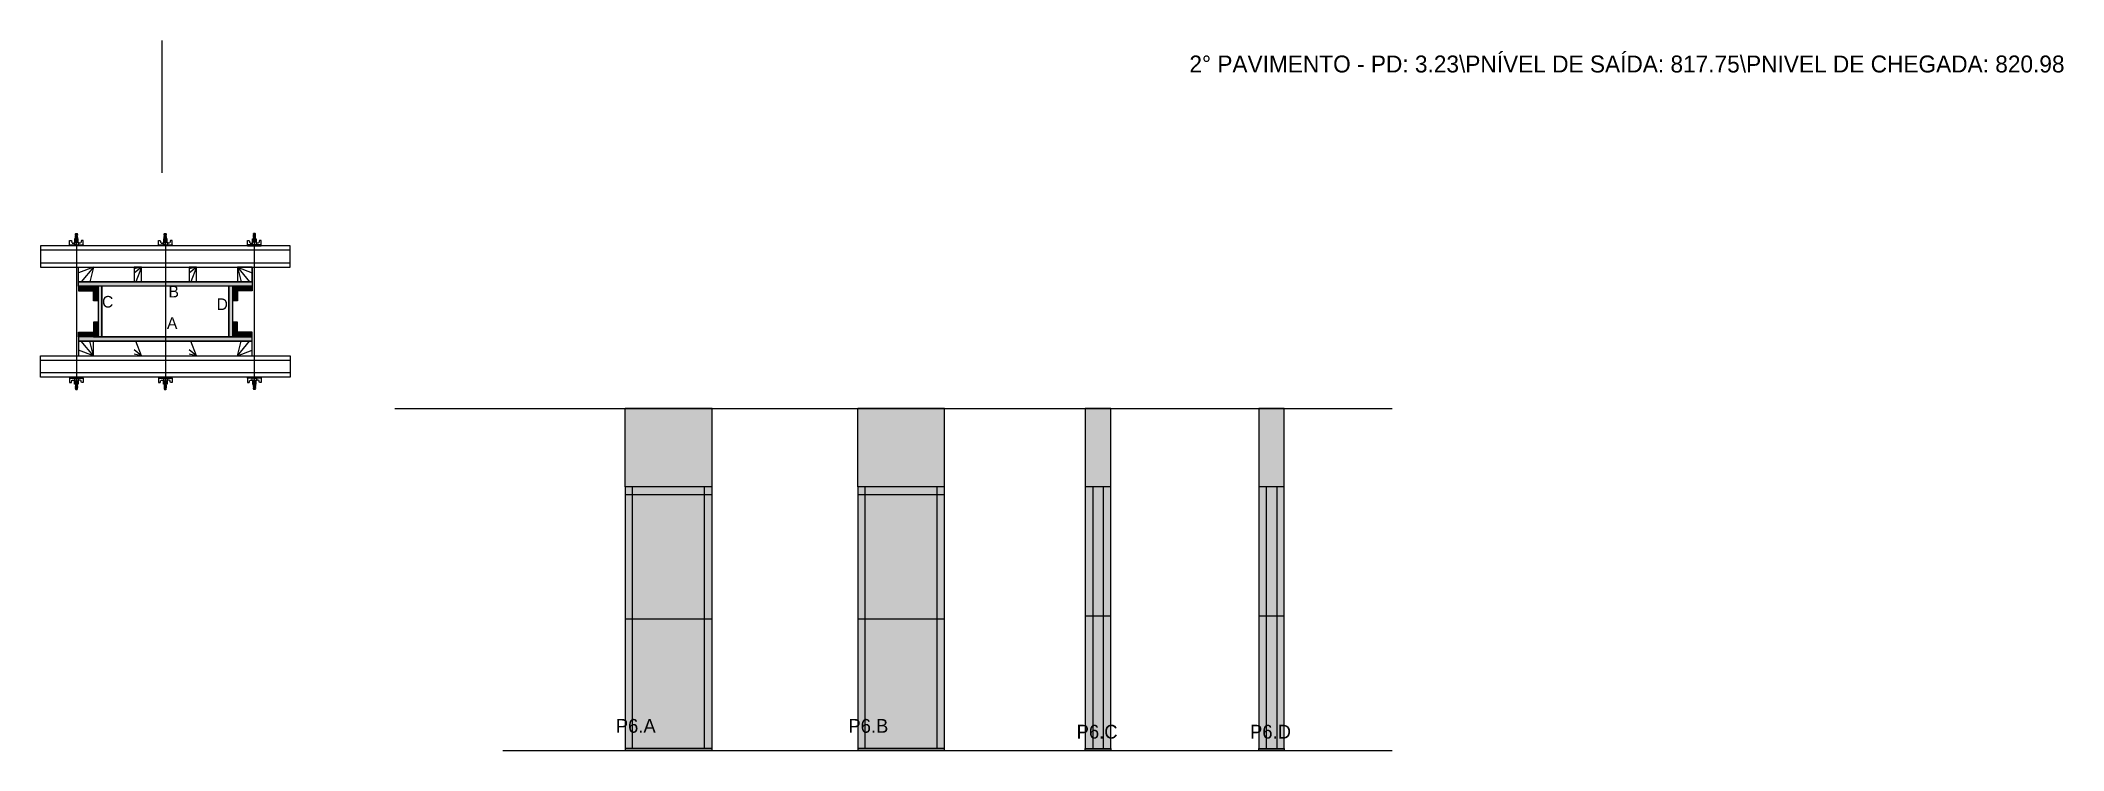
# Model space of a CAD drawing. Header units: metres. Extents: x 5123 to 7034, y 10832 to 11503.
import ezdxf

# ---------------------------------------------------------------- set-up
doc = ezdxf.new("R2010")
doc.units = ezdxf.units.M
for name, color, linetype in [('CHAPA', 7, 'Continuous'), ('COTA', 7, 'Continuous'), ('Hachura', 7, 'Continuous'), ('Madeira', 7, 'Continuous'), ('NOMENCLATURA', 7, 'Continuous'), ('Nível', 7, 'Continuous'), ('Painéis', 7, 'Continuous'), ('Perfil Metálico', 7, 'Continuous'), ('SARR_2.2x7', 7, 'Continuous'), ('SARRAFO', 7, 'Continuous'), ('Texto Seção', 7, 'Continuous'), ('TEXTO_GERAL', 7, 'Continuous')]:
    doc.layers.add(name, color=color, linetype=linetype)

msp = doc.modelspace()

# ---------------------------------------------------------------- hatches: boundary and pattern name
at = {"layer": 'COTA'}
h = msp.add_hatch(color=7, dxfattribs=at)
h.dxf.hatch_style = 1
h.paths.add_polyline_path([(5675.8, 11155.3), (5675.8, 11081.3), (5675.8, 11081.3), (5757.8, 11081.3), (5757.8, 11081.3), (5757.8, 11155.3), (5757.8, 11155.3), (5675.8, 11155.3)])
h = msp.add_hatch(color=7, dxfattribs=at)
h.dxf.hatch_style = 1
h.paths.add_polyline_path([(5895.5, 11155.3), (5895.5, 11081.3), (5895.5, 11081.3), (5977.5, 11081.3), (5977.5, 11081.3), (5977.5, 11155.3), (5977.5, 11155.3), (5895.5, 11155.3)])
h = msp.add_hatch(color=7, dxfattribs=at)
h.dxf.hatch_style = 1
h.paths.add_polyline_path([(6110.4, 11081.3), (6134.4, 11081.3), (6134.4, 11081.3), (6134.4, 11155.3), (6134.4, 11155.3), (6110.4, 11155.3), (6110.4, 11155.3), (6110.4, 11081.3)])
h = msp.add_hatch(color=7, dxfattribs=at)
h.dxf.hatch_style = 1
h.paths.add_polyline_path([(6274.2, 11081.3), (6298.2, 11081.3), (6298.2, 11081.3), (6298.2, 11155.3), (6298.2, 11155.3), (6274.2, 11155.3), (6274.2, 11155.3), (6274.2, 11081.3)])
at = {"layer": 'Hachura'}
h = msp.add_hatch(color=7, dxfattribs=at)
h.dxf.hatch_style = 1
h.paths.add_polyline_path([(5159.4, 11271), (5159.4, 11275), (5159.4, 11275), (5323.4, 11275), (5323.4, 11275), (5323.4, 11271), (5323.4, 11271), (5159.4, 11271)])
h = msp.add_hatch(color=7, dxfattribs=at)
h.dxf.hatch_style = 1
h.paths.add_polyline_path([(5159.4, 11271), (5159.4, 11275), (5159.4, 11275), (5323.4, 11275), (5323.4, 11275), (5323.4, 11271), (5323.4, 11271), (5159.4, 11271)])
h = msp.add_hatch(color=7, dxfattribs=at)
h.dxf.hatch_style = 1
h.paths.add_polyline_path([(5173.4, 11271), (5173.4, 11266.6), (5173.4, 11266.6), (5159.4, 11266.6), (5159.4, 11266.6), (5159.4, 11271), (5159.4, 11271), (5173.4, 11271)])
h = msp.add_hatch(color=7, dxfattribs=at)
h.dxf.hatch_style = 1
h.paths.add_polyline_path([(5177.8, 11271), (5173.4, 11271), (5173.4, 11271), (5173.4, 11257), (5173.4, 11257), (5177.8, 11257), (5177.8, 11257), (5177.8, 11271)])
h = msp.add_hatch(color=7, dxfattribs=at)
h.dxf.hatch_style = 1
h.paths.add_polyline_path([(5181.4, 11271), (5177.8, 11271), (5177.8, 11271), (5177.8, 11223), (5177.8, 11223), (5181.4, 11223), (5181.4, 11223), (5181.4, 11271)])
h = msp.add_hatch(color=7, dxfattribs=at)
h.dxf.hatch_style = 1
h.paths.add_polyline_path([(5181.4, 11271), (5177.8, 11271), (5177.8, 11271), (5177.8, 11223), (5177.8, 11223), (5181.4, 11223), (5181.4, 11223), (5181.4, 11271)])
h = msp.add_hatch(color=7, dxfattribs=at)
h.dxf.hatch_style = 1
h.paths.add_polyline_path([(5305, 11271), (5301.4, 11271), (5301.4, 11271), (5301.4, 11223), (5301.4, 11223), (5305, 11223), (5305, 11223), (5305, 11271)])
h = msp.add_hatch(color=7, dxfattribs=at)
h.dxf.hatch_style = 1
h.paths.add_polyline_path([(5305, 11271), (5301.4, 11271), (5301.4, 11271), (5301.4, 11223), (5301.4, 11223), (5305, 11223), (5305, 11223), (5305, 11271)])
h = msp.add_hatch(color=7, dxfattribs=at)
h.dxf.hatch_style = 1
h.paths.add_polyline_path([(5309.4, 11271), (5305, 11271), (5305, 11271), (5305, 11257), (5305, 11257), (5309.4, 11257), (5309.4, 11257), (5309.4, 11271)])
h = msp.add_hatch(color=7, dxfattribs=at)
h.dxf.hatch_style = 1
h.paths.add_polyline_path([(5309.4, 11271), (5309.4, 11266.6), (5309.4, 11266.6), (5323.4, 11266.6), (5323.4, 11266.6), (5323.4, 11271), (5323.4, 11271), (5309.4, 11271)])
h = msp.add_hatch(color=7, dxfattribs=at)
h.dxf.hatch_style = 1
h.paths.add_polyline_path([(5177.8, 11223), (5173.4, 11223), (5173.4, 11223), (5173.4, 11237), (5173.4, 11237), (5177.8, 11237), (5177.8, 11237), (5177.8, 11223)])
h = msp.add_hatch(color=7, dxfattribs=at)
h.dxf.hatch_style = 1
h.paths.add_polyline_path([(5309.4, 11223), (5305, 11223), (5305, 11223), (5305, 11237), (5305, 11237), (5309.4, 11237), (5309.4, 11237), (5309.4, 11223)])
h = msp.add_hatch(color=7, dxfattribs=at)
h.dxf.hatch_style = 1
h.paths.add_polyline_path([(5173.4, 11223), (5173.4, 11227.4), (5173.4, 11227.4), (5159.4, 11227.4), (5159.4, 11227.4), (5159.4, 11223), (5159.4, 11223), (5173.4, 11223)])
h = msp.add_hatch(color=7, dxfattribs=at)
h.dxf.hatch_style = 1
h.paths.add_polyline_path([(5159.4, 11223), (5159.4, 11219), (5159.4, 11219), (5323.4, 11219), (5323.4, 11219), (5323.4, 11223), (5323.4, 11223), (5159.4, 11223)])
h = msp.add_hatch(color=7, dxfattribs=at)
h.dxf.hatch_style = 1
h.paths.add_polyline_path([(5159.4, 11223), (5159.4, 11219), (5159.4, 11219), (5323.4, 11219), (5323.4, 11219), (5323.4, 11223), (5323.4, 11223), (5159.4, 11223)])
h = msp.add_hatch(color=7, dxfattribs=at)
h.dxf.hatch_style = 1
h.paths.add_polyline_path([(5309.4, 11223), (5309.4, 11227.4), (5309.4, 11227.4), (5323.4, 11227.4), (5323.4, 11227.4), (5323.4, 11223), (5323.4, 11223), (5309.4, 11223)])
h = msp.add_hatch(color=7, dxfattribs=at)
h.dxf.hatch_style = 1
h.paths.add_polyline_path([(5757.8, 10832.3), (5757.8, 11081.3), (5757.8, 11081.3), (5675.8, 11081.3), (5675.8, 11081.3), (5675.8, 10832.3), (5675.8, 10832.3), (5757.8, 10832.3)])
h = msp.add_hatch(color=7, dxfattribs=at)
h.dxf.hatch_style = 1
h.paths.add_polyline_path([(5977.5, 10832.3), (5977.5, 11081.3), (5977.5, 11081.3), (5895.5, 11081.3), (5895.5, 11081.3), (5895.5, 10832.3), (5895.5, 10832.3), (5977.5, 10832.3)])
h = msp.add_hatch(color=7, dxfattribs=at)
h.dxf.hatch_style = 1
h.paths.add_polyline_path([(6134.4, 10832.3), (6134.4, 11081.3), (6134.4, 11081.3), (6110.4, 11081.3), (6110.4, 11081.3), (6110.4, 10832.3), (6110.4, 10832.3), (6134.4, 10832.3)])
h = msp.add_hatch(color=7, dxfattribs=at)
h.dxf.hatch_style = 1
h.paths.add_polyline_path([(6298.2, 10832.3), (6298.2, 11081.3), (6298.2, 11081.3), (6274.2, 11081.3), (6274.2, 11081.3), (6274.2, 10832.3), (6274.2, 10832.3), (6298.2, 10832.3)])

# ---------------------------------------------------------------- linework, layer by layer
at = {"layer": 'CHAPA', "color": 7, "lineweight": 25}
for points in [[(5159.4, 11271), (5159.4, 11275), (5323.4, 11275), (5323.4, 11271)], [(5159.4, 11271), (5159.4, 11275), (5323.4, 11275), (5323.4, 11271)], [(5181.4, 11271), (5177.8, 11271), (5177.8, 11223), (5181.4, 11223)], [(5181.4, 11271), (5177.8, 11271), (5177.8, 11223), (5181.4, 11223)], [(5305, 11271), (5301.4, 11271), (5301.4, 11223), (5305, 11223)], [(5305, 11271), (5301.4, 11271), (5301.4, 11223), (5305, 11223)], [(5159.4, 11223), (5159.4, 11219), (5323.4, 11219), (5323.4, 11223)], [(5159.4, 11223), (5159.4, 11219), (5323.4, 11219), (5323.4, 11223)]]:
    msp.add_lwpolyline(points, close=True, dxfattribs=at)
at = {"layer": 'COTA', "color": 7, "lineweight": 25}
for p, q in [((5757.8, 11155.3), (5675.8, 11155.3)), ((5675.8, 11081.3), (5675.8, 11155.3)), ((5757.8, 11081.3), (5757.8, 11155.3)), ((5977.5, 11155.3), (5895.5, 11155.3)), ((5895.5, 11081.3), (5895.5, 11155.3)), ((5977.5, 11081.3), (5977.5, 11155.3))]:
    msp.add_line(p, q, dxfattribs=at)
for points in [[(6134.4, 11081.3), (6134.4, 11155.3), (6110.4, 11155.3), (6110.4, 11081.3)], [(6298.2, 11081.3), (6298.2, 11155.3), (6274.2, 11155.3), (6274.2, 11081.3)]]:
    msp.add_lwpolyline(points, dxfattribs=at)
at = {"layer": 'Defpoints', "color": 7, "lineweight": 25}
msp.add_line((5238.4, 11378), (5238.4, 11503), dxfattribs=at)
at = {"layer": 'Hachura', "color": 7, "lineweight": 25}
for p, q in [((5151, 11309), (5151, 11314.1)), ((5151, 11314.1), (5152.6, 11314.1)), ((5152.6, 11314.1), (5153.2, 11311.9)), ((5159.1, 11315.7), (5155.7, 11315.7)), ((5155.7, 11315.7), (5155.7, 11312.5)), ((5159.1, 11315.6), (5155.7, 11315.6)), ((5156.3, 11320), (5158.5, 11319)), ((5158.4, 11318.7), (5156.3, 11319.8)), ((5156.3, 11318.9), (5158.5, 11317.8)), ((5158.4, 11317.6), (5156.3, 11318.6)), ((5156.3, 11317.7), (5158.5, 11316.6)), ((5158.4, 11316.4), (5156.3, 11317.5)), ((5157.5, 11315.7), (5156.3, 11316.3)), ((5156.4, 11320.5), (5156.7, 11320.8)), ((5156.4, 11320.1), (5156.4, 11320.5)), ((5156.4, 11320.5), (5156.4, 11320.5)), ((5158.3, 11320.5), (5156.4, 11320.5)), ((5156.4, 11320.1), (5158.3, 11319.2)), ((5156.4, 11320.1), (5158.3, 11319.2)), ((5156.4, 11319), (5156.4, 11319.6)), ((5158.3, 11318.6), (5156.4, 11319.6)), ((5156.4, 11319), (5158.3, 11318)), ((5156.4, 11317.8), (5156.4, 11318.5)), ((5158.3, 11317.5), (5156.4, 11318.5)), ((5156.4, 11318.2), (5156.4, 11318.5)), ((5156.4, 11317.8), (5158.3, 11316.8)), ((5156.4, 11316.6), (5156.4, 11317.3)), ((5158.3, 11316.3), (5156.4, 11317.3)), ((5156.4, 11316.6), (5158.3, 11315.7)), ((5157.3, 11315.7), (5156.4, 11316.1)), ((5156.4, 11315.7), (5156.4, 11316.1)), ((5156.7, 11320.8), (5158, 11320.8)), ((5156.8, 11315.7), (5156.8, 11312.5)), ((5158.3, 11319.8), (5157, 11320.5)), ((5158.4, 11319.9), (5157.3, 11320.5)), ((5157.4, 11319.8), (5157.4, 11178)), ((5157.8, 11320.5), (5158.5, 11320.1)), ((5158.3, 11320.5), (5158, 11320.8)), ((5158.1, 11320.5), (5158.3, 11320.3)), ((5158.3, 11320.3), (5158.3, 11320.5)), ((5158.3, 11319.8), (5158.3, 11319.2)), ((5158.3, 11318), (5158.3, 11318.6)), ((5158.3, 11317.3), (5158.3, 11317.5)), ((5158.3, 11317.3), (5158.3, 11316.8)), ((5158.3, 11316.3), (5158.3, 11315.7)), ((5158.3, 11315.7), (5158.3, 11312.5)), ((5159.1, 11312.5), (5159.1, 11315.7)), ((5162.2, 11314.1), (5161.6, 11311.9)), ((5163.9, 11314.1), (5162.2, 11314.1)), ((5163.9, 11309.9), (5163.9, 11314.1)), ((5235, 11309), (5235, 11314.1)), ((5235, 11314.1), (5236.6, 11314.1)), ((5236.6, 11314.1), (5237.2, 11311.9)), ((5243.1, 11315.7), (5239.7, 11315.7)), ((5239.7, 11315.7), (5239.7, 11312.5)), ((5243.1, 11315.6), (5239.7, 11315.6)), ((5240.3, 11320), (5242.5, 11319)), ((5242.4, 11318.7), (5240.3, 11319.8)), ((5240.3, 11318.9), (5242.5, 11317.8)), ((5242.4, 11317.6), (5240.3, 11318.6)), ((5240.3, 11317.7), (5242.5, 11316.6)), ((5242.4, 11316.4), (5240.3, 11317.5)), ((5241.5, 11315.7), (5240.3, 11316.3)), ((5240.4, 11320.5), (5240.7, 11320.8)), ((5240.4, 11320.1), (5240.4, 11320.5)), ((5240.4, 11320.5), (5240.4, 11320.5)), ((5242.3, 11320.5), (5240.4, 11320.5)), ((5240.4, 11320.1), (5242.3, 11319.2)), ((5240.4, 11320.1), (5242.3, 11319.2)), ((5240.4, 11319), (5240.4, 11319.6)), ((5242.3, 11318.6), (5240.4, 11319.6)), ((5240.4, 11319), (5242.3, 11318)), ((5240.4, 11317.8), (5240.4, 11318.5)), ((5242.3, 11317.5), (5240.4, 11318.5)), ((5240.4, 11318.2), (5240.4, 11318.5)), ((5240.4, 11317.8), (5242.3, 11316.8)), ((5240.4, 11316.6), (5240.4, 11317.3)), ((5242.3, 11316.3), (5240.4, 11317.3)), ((5240.4, 11316.6), (5242.3, 11315.7)), ((5241.3, 11315.7), (5240.4, 11316.1)), ((5240.4, 11315.7), (5240.4, 11316.1)), ((5240.7, 11320.8), (5242, 11320.8)), ((5240.8, 11315.7), (5240.8, 11312.5)), ((5242.3, 11319.8), (5241, 11320.5)), ((5242.4, 11319.9), (5241.3, 11320.5)), ((5241.4, 11319.8), (5241.4, 11178)), ((5241.8, 11320.5), (5242.5, 11320.1)), ((5242.3, 11320.5), (5242, 11320.8)), ((5242.1, 11320.5), (5242.3, 11320.3)), ((5242.3, 11320.3), (5242.3, 11320.5)), ((5242.3, 11319.8), (5242.3, 11319.2)), ((5242.3, 11318), (5242.3, 11318.6)), ((5242.3, 11317.3), (5242.3, 11317.5)), ((5242.3, 11317.3), (5242.3, 11316.8)), ((5242.3, 11316.3), (5242.3, 11315.7)), ((5242.3, 11315.7), (5242.3, 11312.5)), ((5243.1, 11312.5), (5243.1, 11315.7)), ((5246.2, 11314.1), (5245.6, 11311.9)), ((5247.9, 11314.1), (5246.2, 11314.1)), ((5247.9, 11309.9), (5247.9, 11314.1)), ((5319, 11309.9), (5319, 11314.1)), ((5319, 11314.1), (5320.6, 11314.1)), ((5320.6, 11314.1), (5321.2, 11311.9)), ((5323.7, 11315.7), (5327.1, 11315.7)), ((5323.7, 11312.5), (5323.7, 11315.7)), ((5323.7, 11315.6), (5327.1, 11315.6)), ((5325, 11320.5), (5324.4, 11320.1)), ((5324.4, 11319.9), (5325.5, 11320.5)), ((5326.5, 11320), (5324.4, 11319)), ((5324.4, 11318.7), (5326.6, 11319.8)), ((5326.5, 11318.9), (5324.4, 11317.8)), ((5324.4, 11317.6), (5326.6, 11318.6)), ((5326.5, 11317.7), (5324.4, 11316.6)), ((5324.4, 11316.4), (5326.6, 11317.5)), ((5324.5, 11320.5), (5324.8, 11320.8)), ((5324.8, 11320.5), (5324.5, 11320.3)), ((5324.5, 11320.3), (5324.5, 11320.5)), ((5324.5, 11319.8), (5325.8, 11320.5)), ((5324.5, 11320.5), (5326.5, 11320.5)), ((5326.5, 11320.1), (5324.5, 11319.2)), ((5326.5, 11320.1), (5324.5, 11319.2)), ((5324.5, 11319.8), (5324.5, 11319.2)), ((5324.5, 11318.6), (5326.5, 11319.6)), ((5326.5, 11319), (5324.5, 11318)), ((5324.5, 11318), (5324.5, 11318.6)), ((5324.5, 11317.5), (5326.5, 11318.5)), ((5326.5, 11317.8), (5324.5, 11316.8)), ((5324.5, 11317.3), (5324.5, 11317.5)), ((5324.5, 11317.3), (5324.5, 11316.8)), ((5324.5, 11316.3), (5326.5, 11317.3)), ((5326.5, 11316.6), (5324.5, 11315.7)), ((5324.5, 11316.3), (5324.5, 11315.7)), ((5324.5, 11315.7), (5324.5, 11312.5)), ((5326.1, 11320.8), (5324.8, 11320.8)), ((5325.3, 11315.7), (5326.6, 11316.3)), ((5325.4, 11319.8), (5325.4, 11178)), ((5325.5, 11315.7), (5326.5, 11316.1)), ((5326.5, 11320.5), (5326.1, 11320.8)), ((5326.1, 11315.7), (5326.1, 11312.5)), ((5326.5, 11320.1), (5326.5, 11320.5)), ((5326.5, 11320.5), (5326.5, 11320.5)), ((5326.5, 11319), (5326.5, 11319.6)), ((5326.5, 11317.8), (5326.5, 11318.5)), ((5326.5, 11318.2), (5326.5, 11318.5)), ((5326.5, 11316.6), (5326.5, 11317.3)), ((5326.5, 11315.7), (5326.5, 11316.1)), ((5327.1, 11315.7), (5327.1, 11312.5)), ((5330.2, 11314.1), (5329.6, 11311.9)), ((5331.9, 11314.1), (5330.2, 11314.1)), ((5331.9, 11309), (5331.9, 11314.1)), ((5151, 11309.9), (5163.9, 11309.9)), ((5151, 11309.9), (5156.1, 11309.9)), ((5163.9, 11309), (5151, 11309)), ((5151.1, 11309.9), (5151.1, 11309)), ((5151.3, 11309.9), (5151.3, 11309)), ((5151.7, 11309.9), (5151.7, 11309)), ((5152.1, 11309.9), (5152.1, 11309)), ((5153, 11309.9), (5153, 11309)), ((5153.5, 11311.7), (5155.5, 11311.7)), ((5154.4, 11309.9), (5154.4, 11309)), ((5162.9, 11309), (5155.1, 11309)), ((5155.5, 11312.5), (5159.3, 11312.5)), ((5155.5, 11309.9), (5155.5, 11312.5)), ((5157.4, 11309.9), (5155.5, 11309.9)), ((5156.1, 11309.9), (5156.8, 11309.9)), ((5156.5, 11309.6), (5156.5, 11309.8)), ((5156.5, 11309.1), (5156.5, 11309.6)), ((5157.1, 11309.9), (5157.1, 11311.9)), ((5157.4, 11309.9), (5157.4, 11309)), ((5157.6, 11311.9), (5157.6, 11309.9)), ((5158.4, 11309.8), (5158.4, 11309.3)), ((5159.3, 11312.5), (5159.1, 11312.5)), ((5159.3, 11312.5), (5159.1, 11312.5)), ((5159.3, 11312.5), (5159.3, 11309.9)), ((5161.3, 11311.7), (5159.3, 11311.7)), ((5160.4, 11309.9), (5160.4, 11309)), ((5161.9, 11309.9), (5161.9, 11309)), ((5162.7, 11309.9), (5162.7, 11309)), ((5163.2, 11309.9), (5163.2, 11309)), ((5163.5, 11309.9), (5163.5, 11309)), ((5163.7, 11309.9), (5163.7, 11309)), ((5163.9, 11309.9), (5163.9, 11309)), ((5235, 11309.9), (5247.9, 11309.9)), ((5235, 11309.9), (5240.1, 11309.9)), ((5247.9, 11309), (5235, 11309)), ((5235.1, 11309.9), (5235.1, 11309)), ((5235.3, 11309.9), (5235.3, 11309)), ((5235.7, 11309.9), (5235.7, 11309)), ((5236.1, 11309.9), (5236.1, 11309)), ((5237, 11309.9), (5237, 11309)), ((5237.5, 11311.7), (5239.5, 11311.7)), ((5238.4, 11309.9), (5238.4, 11309)), ((5246.9, 11309), (5239.1, 11309)), ((5239.5, 11312.5), (5243.3, 11312.5)), ((5239.5, 11309.9), (5239.5, 11312.5)), ((5241.4, 11309.9), (5239.5, 11309.9)), ((5240.1, 11309.9), (5240.8, 11309.9)), ((5240.5, 11309.6), (5240.5, 11309.8)), ((5240.5, 11309.1), (5240.5, 11309.6)), ((5241.1, 11309.9), (5241.1, 11311.9)), ((5241.4, 11309.9), (5241.4, 11309)), ((5241.6, 11311.9), (5241.6, 11309.9)), ((5242.4, 11309.8), (5242.4, 11309.3)), ((5243.3, 11312.5), (5243.1, 11312.5)), ((5243.3, 11312.5), (5243.1, 11312.5)), ((5243.3, 11312.5), (5243.3, 11309.9)), ((5245.3, 11311.7), (5243.3, 11311.7)), ((5244.4, 11309.9), (5244.4, 11309)), ((5245.9, 11309.9), (5245.9, 11309)), ((5246.7, 11309.9), (5246.7, 11309)), ((5247.2, 11309.9), (5247.2, 11309)), ((5247.5, 11309.9), (5247.5, 11309)), ((5247.7, 11309.9), (5247.7, 11309)), ((5247.9, 11309.9), (5247.9, 11309)), ((5331.9, 11309.9), (5319, 11309.9)), ((5319, 11309.9), (5319, 11309)), ((5319, 11309), (5331.9, 11309)), ((5319.1, 11309.9), (5319.1, 11309)), ((5319.3, 11309.9), (5319.3, 11309)), ((5319.7, 11309.9), (5319.7, 11309)), ((5319.9, 11309), (5327.7, 11309)), ((5320.1, 11309.9), (5320.1, 11309)), ((5321, 11309.9), (5321, 11309)), ((5321.5, 11311.7), (5323.5, 11311.7)), ((5322.4, 11309.9), (5322.4, 11309)), ((5327.4, 11312.5), (5323.5, 11312.5)), ((5323.5, 11312.5), (5323.5, 11309.9)), ((5323.5, 11312.5), (5323.7, 11312.5)), ((5323.5, 11312.5), (5323.7, 11312.5)), ((5324.4, 11309.8), (5324.4, 11309.3)), ((5325.2, 11311.9), (5325.2, 11309.9)), ((5325.4, 11309.9), (5327.4, 11309.9)), ((5325.4, 11309.9), (5325.4, 11309)), ((5325.7, 11309.9), (5325.7, 11311.9)), ((5326.7, 11309.9), (5326.1, 11309.9)), ((5326.4, 11309.6), (5326.4, 11309.8)), ((5326.4, 11309.1), (5326.4, 11309.6)), ((5331.9, 11309.9), (5326.7, 11309.9)), ((5327.4, 11309.9), (5327.4, 11312.5)), ((5329.3, 11311.7), (5327.4, 11311.7)), ((5328.5, 11309.9), (5328.5, 11309)), ((5329.9, 11309.9), (5329.9, 11309)), ((5330.7, 11309.9), (5330.7, 11309)), ((5331.2, 11309.9), (5331.2, 11309)), ((5331.5, 11309.9), (5331.5, 11309)), ((5331.7, 11309.9), (5331.7, 11309)), ((5163.9, 11185), (5151, 11185)), ((5151, 11185), (5151, 11179.8)), ((5151, 11184.1), (5163.9, 11184.1)), ((5151, 11184.1), (5156.1, 11184.1)), ((5151, 11179.8), (5152.6, 11179.8)), ((5151.1, 11184.1), (5151.1, 11185)), ((5151.3, 11184.1), (5151.3, 11185)), ((5151.7, 11184.1), (5151.7, 11185)), ((5152.1, 11184.1), (5152.1, 11185)), ((5152.6, 11179.8), (5153.2, 11182)), ((5153, 11184.1), (5153, 11185)), ((5153.5, 11182.3), (5155.5, 11182.3)), ((5154.4, 11184.1), (5154.4, 11185)), ((5162.9, 11185), (5155.1, 11185)), ((5157.4, 11184.1), (5155.5, 11184.1)), ((5155.5, 11184.1), (5155.5, 11181.5)), ((5155.5, 11181.5), (5159.3, 11181.5)), ((5155.7, 11178.3), (5155.7, 11181.5)), ((5156.1, 11184.1), (5156.8, 11184.1)), ((5156.5, 11184.8), (5156.5, 11184.4)), ((5156.5, 11184.4), (5156.5, 11184.2)), ((5156.8, 11178.3), (5156.8, 11181.5)), ((5157.1, 11184.1), (5157.1, 11182.1)), ((5157.4, 11184.1), (5157.4, 11185)), ((5157.6, 11182.1), (5157.6, 11184.1)), ((5158.3, 11178.3), (5158.3, 11181.5)), ((5158.4, 11184.2), (5158.4, 11184.6)), ((5159.1, 11181.5), (5159.1, 11178.3)), ((5159.3, 11181.5), (5159.1, 11181.5)), ((5159.3, 11181.5), (5159.1, 11181.5)), ((5161.3, 11182.3), (5159.3, 11182.3)), ((5159.3, 11181.5), (5159.3, 11184.1)), ((5160.4, 11184.1), (5160.4, 11185)), ((5162.2, 11179.8), (5161.6, 11182)), ((5161.9, 11184.1), (5161.9, 11185)), ((5163.9, 11179.8), (5162.2, 11179.8)), ((5162.7, 11184.1), (5162.7, 11185)), ((5163.2, 11184.1), (5163.2, 11185)), ((5163.5, 11184.1), (5163.5, 11185)), ((5163.7, 11184.1), (5163.7, 11185)), ((5163.9, 11184.1), (5163.9, 11185)), ((5163.9, 11184.1), (5163.9, 11179.8)), ((5247.9, 11185), (5235, 11185)), ((5235, 11185), (5235, 11179.8)), ((5235, 11184.1), (5247.9, 11184.1)), ((5235, 11184.1), (5240.1, 11184.1)), ((5235, 11179.8), (5236.6, 11179.8)), ((5235.1, 11184.1), (5235.1, 11185)), ((5235.3, 11184.1), (5235.3, 11185)), ((5235.7, 11184.1), (5235.7, 11185)), ((5236.1, 11184.1), (5236.1, 11185)), ((5236.6, 11179.8), (5237.2, 11182)), ((5237, 11184.1), (5237, 11185)), ((5237.5, 11182.3), (5239.5, 11182.3)), ((5238.4, 11184.1), (5238.4, 11185)), ((5246.9, 11185), (5239.1, 11185)), ((5241.4, 11184.1), (5239.5, 11184.1)), ((5239.5, 11184.1), (5239.5, 11181.5)), ((5239.5, 11181.5), (5243.3, 11181.5)), ((5239.7, 11178.3), (5239.7, 11181.5)), ((5240.1, 11184.1), (5240.8, 11184.1)), ((5240.5, 11184.8), (5240.5, 11184.4)), ((5240.5, 11184.4), (5240.5, 11184.2)), ((5240.8, 11178.3), (5240.8, 11181.5)), ((5241.1, 11184.1), (5241.1, 11182.1)), ((5241.4, 11184.1), (5241.4, 11185)), ((5241.6, 11182.1), (5241.6, 11184.1)), ((5242.3, 11178.3), (5242.3, 11181.5)), ((5242.4, 11184.2), (5242.4, 11184.6)), ((5243.1, 11181.5), (5243.1, 11178.3)), ((5243.3, 11181.5), (5243.1, 11181.5)), ((5243.3, 11181.5), (5243.1, 11181.5)), ((5245.3, 11182.3), (5243.3, 11182.3)), ((5243.3, 11181.5), (5243.3, 11184.1)), ((5244.4, 11184.1), (5244.4, 11185)), ((5246.2, 11179.8), (5245.6, 11182)), ((5245.9, 11184.1), (5245.9, 11185)), ((5247.9, 11179.8), (5246.2, 11179.8)), ((5246.7, 11184.1), (5246.7, 11185)), ((5247.2, 11184.1), (5247.2, 11185)), ((5247.5, 11184.1), (5247.5, 11185)), ((5247.7, 11184.1), (5247.7, 11185)), ((5247.9, 11184.1), (5247.9, 11185)), ((5247.9, 11184.1), (5247.9, 11179.8)), ((5319, 11185), (5331.9, 11185)), ((5319, 11184.1), (5319, 11185)), ((5331.9, 11184.1), (5319, 11184.1)), ((5319, 11184.1), (5319, 11179.8)), ((5319, 11179.8), (5320.6, 11179.8)), ((5319.1, 11184.1), (5319.1, 11185)), ((5319.3, 11184.1), (5319.3, 11185)), ((5319.7, 11184.1), (5319.7, 11185)), ((5319.9, 11185), (5327.7, 11185)), ((5320.1, 11184.1), (5320.1, 11185)), ((5320.6, 11179.8), (5321.2, 11182)), ((5321, 11184.1), (5321, 11185)), ((5321.5, 11182.3), (5323.5, 11182.3)), ((5322.4, 11184.1), (5322.4, 11185)), ((5323.5, 11181.5), (5323.5, 11184.1)), ((5327.4, 11181.5), (5323.5, 11181.5)), ((5323.5, 11181.5), (5323.7, 11181.5)), ((5323.5, 11181.5), (5323.7, 11181.5)), ((5323.7, 11181.5), (5323.7, 11178.3)), ((5324.4, 11184.2), (5324.4, 11184.6)), ((5324.5, 11178.3), (5324.5, 11181.5)), ((5325.2, 11182.1), (5325.2, 11184.1)), ((5325.4, 11184.1), (5325.4, 11185)), ((5325.4, 11184.1), (5327.4, 11184.1)), ((5325.7, 11184.1), (5325.7, 11182.1)), ((5326.7, 11184.1), (5326.1, 11184.1)), ((5326.1, 11178.3), (5326.1, 11181.5)), ((5326.4, 11184.8), (5326.4, 11184.4)), ((5326.4, 11184.4), (5326.4, 11184.2)), ((5331.9, 11184.1), (5326.7, 11184.1)), ((5327.1, 11178.3), (5327.1, 11181.5)), ((5327.4, 11184.1), (5327.4, 11181.5)), ((5329.3, 11182.3), (5327.4, 11182.3)), ((5328.5, 11184.1), (5328.5, 11185)), ((5330.2, 11179.8), (5329.6, 11182)), ((5329.9, 11184.1), (5329.9, 11185)), ((5331.9, 11179.8), (5330.2, 11179.8)), ((5330.7, 11184.1), (5330.7, 11185)), ((5331.2, 11184.1), (5331.2, 11185)), ((5331.5, 11184.1), (5331.5, 11185)), ((5331.7, 11184.1), (5331.7, 11185)), ((5331.9, 11185), (5331.9, 11179.8)), ((5159.1, 11178.3), (5155.7, 11178.3)), ((5159.1, 11178.3), (5155.7, 11178.3)), ((5157.5, 11178.3), (5156.3, 11177.6)), ((5158.4, 11177.5), (5156.3, 11176.5)), ((5156.3, 11176.2), (5158.5, 11177.3)), ((5158.4, 11176.4), (5156.3, 11175.3)), ((5156.3, 11175.1), (5158.5, 11176.2)), ((5158.4, 11175.2), (5156.3, 11174.2)), ((5156.3, 11173.9), (5158.5, 11175)), ((5156.4, 11177.3), (5158.3, 11178.3)), ((5157.3, 11178.3), (5156.4, 11177.8)), ((5156.4, 11178.3), (5156.4, 11177.8)), ((5158.3, 11177.6), (5156.4, 11176.7)), ((5156.4, 11177.3), (5156.4, 11176.7)), ((5156.4, 11176.1), (5158.3, 11177.1)), ((5158.3, 11176.5), (5156.4, 11175.5)), ((5156.4, 11176.1), (5156.4, 11175.5)), ((5156.4, 11175), (5158.3, 11175.9)), ((5156.4, 11175.7), (5156.4, 11175.5)), ((5158.3, 11175.3), (5156.4, 11174.3)), ((5156.4, 11175), (5156.4, 11174.3)), ((5156.4, 11173.8), (5158.3, 11174.8)), ((5156.4, 11173.8), (5158.3, 11174.8)), ((5156.4, 11173.8), (5156.4, 11173.5)), ((5156.4, 11173.5), (5156.4, 11173.5)), ((5156.4, 11173.5), (5156.7, 11173.2)), ((5158.3, 11173.5), (5156.4, 11173.5)), ((5156.7, 11173.2), (5158, 11173.2)), ((5158.3, 11174.1), (5157, 11173.5)), ((5158.4, 11174.1), (5157.3, 11173.5)), ((5157.8, 11173.5), (5158.5, 11173.8)), ((5158.3, 11173.5), (5158, 11173.2)), ((5158.1, 11173.5), (5158.3, 11173.6)), ((5158.3, 11177.6), (5158.3, 11178.3)), ((5158.3, 11176.7), (5158.3, 11177.1)), ((5158.3, 11176.7), (5158.3, 11176.5)), ((5158.3, 11175.9), (5158.3, 11175.3)), ((5158.3, 11174.1), (5158.3, 11174.8)), ((5158.3, 11173.6), (5158.3, 11173.5)), ((5243.1, 11178.3), (5239.7, 11178.3)), ((5243.1, 11178.3), (5239.7, 11178.3)), ((5241.5, 11178.3), (5240.3, 11177.6)), ((5242.4, 11177.5), (5240.3, 11176.5)), ((5240.3, 11176.2), (5242.5, 11177.3)), ((5242.4, 11176.4), (5240.3, 11175.3)), ((5240.3, 11175.1), (5242.5, 11176.2)), ((5242.4, 11175.2), (5240.3, 11174.2)), ((5240.3, 11173.9), (5242.5, 11175)), ((5240.4, 11177.3), (5242.3, 11178.3)), ((5241.3, 11178.3), (5240.4, 11177.8)), ((5240.4, 11178.3), (5240.4, 11177.8)), ((5242.3, 11177.6), (5240.4, 11176.7)), ((5240.4, 11177.3), (5240.4, 11176.7)), ((5240.4, 11176.1), (5242.3, 11177.1)), ((5242.3, 11176.5), (5240.4, 11175.5)), ((5240.4, 11176.1), (5240.4, 11175.5)), ((5240.4, 11175), (5242.3, 11175.9)), ((5240.4, 11175.7), (5240.4, 11175.5)), ((5242.3, 11175.3), (5240.4, 11174.3)), ((5240.4, 11175), (5240.4, 11174.3)), ((5240.4, 11173.8), (5242.3, 11174.8)), ((5240.4, 11173.8), (5242.3, 11174.8)), ((5240.4, 11173.8), (5240.4, 11173.5)), ((5240.4, 11173.5), (5240.4, 11173.5)), ((5240.4, 11173.5), (5240.7, 11173.2)), ((5242.3, 11173.5), (5240.4, 11173.5)), ((5240.7, 11173.2), (5242, 11173.2)), ((5242.3, 11174.1), (5241, 11173.5)), ((5242.4, 11174.1), (5241.3, 11173.5)), ((5241.8, 11173.5), (5242.5, 11173.8)), ((5242.3, 11173.5), (5242, 11173.2)), ((5242.1, 11173.5), (5242.3, 11173.6)), ((5242.3, 11177.6), (5242.3, 11178.3)), ((5242.3, 11176.7), (5242.3, 11177.1)), ((5242.3, 11176.7), (5242.3, 11176.5)), ((5242.3, 11175.9), (5242.3, 11175.3)), ((5242.3, 11174.1), (5242.3, 11174.8)), ((5242.3, 11173.6), (5242.3, 11173.5)), ((5323.7, 11178.3), (5327.1, 11178.3)), ((5323.7, 11178.3), (5327.1, 11178.3)), ((5324.4, 11177.5), (5326.6, 11176.5)), ((5326.5, 11176.2), (5324.4, 11177.3)), ((5324.4, 11176.4), (5326.6, 11175.3)), ((5326.5, 11175.1), (5324.4, 11176.2)), ((5324.4, 11175.2), (5326.6, 11174.2)), ((5326.5, 11173.9), (5324.4, 11175)), ((5324.4, 11174.1), (5325.5, 11173.5)), ((5325, 11173.5), (5324.4, 11173.8)), ((5324.5, 11177.6), (5324.5, 11178.3)), ((5326.5, 11177.3), (5324.5, 11178.3)), ((5324.5, 11177.6), (5326.5, 11176.7)), ((5324.5, 11176.7), (5324.5, 11177.1)), ((5326.5, 11176.1), (5324.5, 11177.1)), ((5324.5, 11176.7), (5324.5, 11176.5)), ((5324.5, 11176.5), (5326.5, 11175.5)), ((5324.5, 11175.9), (5324.5, 11175.3)), ((5326.5, 11175), (5324.5, 11175.9)), ((5324.5, 11175.3), (5326.5, 11174.3)), ((5326.5, 11173.8), (5324.5, 11174.8)), ((5324.5, 11174.1), (5324.5, 11174.8)), ((5326.5, 11173.8), (5324.5, 11174.8)), ((5324.5, 11174.1), (5325.8, 11173.5)), ((5324.8, 11173.5), (5324.5, 11173.6)), ((5324.5, 11173.6), (5324.5, 11173.5)), ((5324.5, 11173.5), (5324.8, 11173.2)), ((5324.5, 11173.5), (5326.5, 11173.5)), ((5326.1, 11173.2), (5324.8, 11173.2)), ((5325.3, 11178.3), (5326.6, 11177.6)), ((5325.5, 11178.3), (5326.5, 11177.8)), ((5326.5, 11173.5), (5326.1, 11173.2)), ((5326.5, 11178.3), (5326.5, 11177.8)), ((5326.5, 11177.3), (5326.5, 11176.7)), ((5326.5, 11176.1), (5326.5, 11175.5)), ((5326.5, 11175.7), (5326.5, 11175.5)), ((5326.5, 11175), (5326.5, 11174.3)), ((5326.5, 11173.8), (5326.5, 11173.5)), ((5326.5, 11173.5), (5326.5, 11173.5))]:
    msp.add_line(p, q, dxfattribs=at)
at = {"layer": 'Madeira', "color": 7, "lineweight": 25}
for p, q in [((5173.4, 11289), (5159.4, 11283.6)), ((5173.4, 11289), (5161.9, 11275)), ((5173.4, 11289), (5169.9, 11275)), ((5218.9, 11289), (5211.9, 11283.2)), ((5218.9, 11289), (5211.9, 11287.2)), ((5218.9, 11289), (5213.5, 11275)), ((5270.9, 11289), (5263.9, 11283.2)), ((5270.9, 11289), (5263.9, 11287.2)), ((5270.9, 11289), (5265.5, 11275)), ((5309.4, 11289), (5320.9, 11275)), ((5309.4, 11289), (5312.9, 11275)), ((5309.4, 11289), (5323.4, 11283.5)), ((5173.4, 11205), (5161.9, 11219)), ((5173.4, 11205), (5169.9, 11219)), ((5218.9, 11205), (5213.5, 11219)), ((5270.9, 11205), (5265.5, 11219)), ((5309.4, 11205), (5320.9, 11219)), ((5309.4, 11205), (5312.9, 11219)), ((5173.4, 11205), (5159.4, 11210.4)), ((5218.9, 11205), (5211.9, 11210.7)), ((5218.9, 11205), (5211.9, 11206.7)), ((5270.9, 11205), (5263.9, 11210.7)), ((5270.9, 11205), (5263.9, 11206.7)), ((5309.4, 11205), (5323.4, 11210.4))]:
    msp.add_line(p, q, dxfattribs=at)
for points in [[(5323.4, 11289), (5323.4, 11275), (5159.4, 11275), (5159.4, 11289)], [(5218.9, 11289), (5211.9, 11289), (5211.9, 11275), (5218.9, 11275)], [(5270.9, 11289), (5263.9, 11289), (5263.9, 11275), (5270.9, 11275)], [(5309.4, 11289), (5309.4, 11275), (5323.4, 11275), (5323.4, 11289)], [(5173.4, 11205), (5173.4, 11219), (5159.4, 11219), (5159.4, 11205)], [(5323.4, 11205), (5323.4, 11219), (5159.4, 11219), (5159.4, 11205)]]:
    msp.add_lwpolyline(points, close=True, dxfattribs=at)
at = {"layer": 'Nível', "color": 7, "lineweight": 25}
for p, q in [((5458.2, 11155.3), (6400.2, 11155.3)), ((5560.3, 10832.3), (6400.2, 10832.3))]:
    msp.add_line(p, q, dxfattribs=at)
at = {"layer": 'Painéis', "color": 7, "lineweight": 25}
for p, q in [((5675.8, 11081.3), (5675.8, 10832.3)), ((5757.8, 11081.3), (5675.8, 11081.3)), ((5757.8, 10832.3), (5757.8, 11081.3)), ((5895.5, 11081.3), (5895.5, 10832.3)), ((5977.5, 11081.3), (5895.5, 11081.3)), ((5977.5, 10832.3), (5977.5, 11081.3)), ((6110.4, 11081.3), (6110.4, 10834.3)), ((6134.4, 11081.3), (6110.4, 11081.3)), ((6134.4, 10834.3), (6134.4, 11081.3)), ((6274.2, 11081.3), (6274.2, 10834.3)), ((6298.2, 11081.3), (6274.2, 11081.3)), ((6298.2, 10834.3), (6298.2, 11081.3)), ((5757.8, 10956.3), (5675.8, 10956.3)), ((5977.5, 10956.3), (5895.5, 10956.3)), ((6134.4, 10959.3), (6110.4, 10959.3)), ((6298.2, 10959.3), (6274.2, 10959.3)), ((5675.8, 10834.3), (5757.8, 10834.3)), ((5895.5, 10834.3), (5977.5, 10834.3)), ((6110.4, 10834.3), (6134.4, 10834.3)), ((6274.2, 10834.3), (6298.2, 10834.3))]:
    msp.add_line(p, q, dxfattribs=at)
for points in [[(5301.4, 11223), (5301.4, 11271), (5181.4, 11271), (5181.4, 11223)], [(5757.8, 10834.3), (5675.8, 10834.3), (5675.8, 10832.3), (5757.8, 10832.3)], [(5977.5, 10834.3), (5895.5, 10834.3), (5895.5, 10832.3), (5977.5, 10832.3)], [(6110.4, 10834.3), (6134.4, 10834.3), (6134.4, 10832.3), (6110.4, 10832.3)], [(6274.2, 10834.3), (6298.2, 10834.3), (6298.2, 10832.3), (6274.2, 10832.3)]]:
    msp.add_lwpolyline(points, close=True, dxfattribs=at)
at = {"layer": 'Perfil Metálico', "color": 7, "lineweight": 25}
for points in [[(5123.4, 11309), (5123.4, 11289), (5359.4, 11289), (5359.4, 11309)], [(5359.4, 11293), (5359.4, 11305), (5123.4, 11305), (5123.4, 11293)], [(5123.4, 11185), (5123.4, 11205), (5359.4, 11205), (5359.4, 11185)], [(5359.4, 11201), (5359.4, 11189), (5123.4, 11189), (5123.4, 11201)]]:
    msp.add_lwpolyline(points, close=True, dxfattribs=at)
at = {"layer": 'SARR_2.2x7', "color": 7, "lineweight": 25}
for p, q in [((5675.8, 11074.3), (5757.8, 11074.3)), ((5682.8, 10956.3), (5682.8, 11081.3)), ((5750.8, 10956.3), (5750.8, 11081.3)), ((5895.5, 11074.3), (5977.5, 11074.3)), ((5902.5, 10956.3), (5902.5, 11081.3)), ((5970.5, 10956.3), (5970.5, 11081.3)), ((6117.4, 11081.3), (6117.4, 10834.3)), ((6127.4, 11081.3), (6127.4, 10834.3)), ((6281.2, 11081.3), (6281.2, 10834.3)), ((6291.2, 11081.3), (6291.2, 10834.3)), ((5682.8, 10834.3), (5682.8, 10956.3)), ((5750.8, 10834.3), (5750.8, 10956.3)), ((5902.5, 10834.3), (5902.5, 10956.3)), ((5970.5, 10834.3), (5970.5, 10956.3)), ((5682.8, 10834.3), (5682.8, 10834.3)), ((5750.8, 10834.3), (5750.8, 10834.3)), ((5902.5, 10834.3), (5902.5, 10834.3)), ((5970.5, 10834.3), (5970.5, 10834.3))]:
    msp.add_line(p, q, dxfattribs=at)
at = {"layer": 'SARRAFO', "color": 7, "lineweight": 25}
for points in [[(5159.4, 11266.6), (5173.4, 11266.6), (5173.4, 11271), (5159.4, 11271)], [(5173.4, 11257), (5173.4, 11271), (5177.8, 11271), (5177.8, 11257)], [(5305, 11257), (5305, 11271), (5309.4, 11271), (5309.4, 11257)], [(5323.4, 11266.6), (5309.4, 11266.6), (5309.4, 11271), (5323.4, 11271)], [(5173.4, 11237), (5173.4, 11223), (5177.8, 11223), (5177.8, 11237)], [(5305, 11237), (5305, 11223), (5309.4, 11223), (5309.4, 11237)], [(5159.4, 11227.4), (5173.4, 11227.4), (5173.4, 11223), (5159.4, 11223)], [(5323.4, 11227.4), (5309.4, 11227.4), (5309.4, 11223), (5323.4, 11223)]]:
    msp.add_lwpolyline(points, close=True, dxfattribs=at)

# ---------------------------------------------------------------- texts
at = {"layer": 'NOMENCLATURA', "color": 7, "lineweight": 25}
msp.add_text('2° PAVIMENTO - PD: 3.23\\PNÍVEL DE SAÍDA: 817.75\\PNIVEL DE CHEGADA: 820.98', height=16, dxfattribs=at).set_placement((6208.7, 11472.8))
at = {"layer": 'Texto Seção', "color": 7, "lineweight": 25}
for s, p in [('P6.A', (5666.9, 10849.1)), ('P6.B', (5886.6, 10849.1)), ('P6.C', (6102.2, 10843.6)), ('P6.D', (6266, 10843.6))]:
    msp.add_text(s, height=13, dxfattribs=at).set_placement(p)
at = {"layer": 'TEXTO_GERAL', "color": 7, "lineweight": 25}
for s, p in [('C', (5181.6, 11250.7)), ('B', (5244.4, 11260.3)), ('D', (5289.8, 11248.4)), ('A', (5242.9, 11230.6))]:
    msp.add_text(s, height=11, dxfattribs=at).set_placement(p)

doc.saveas('drawing.dxf')
